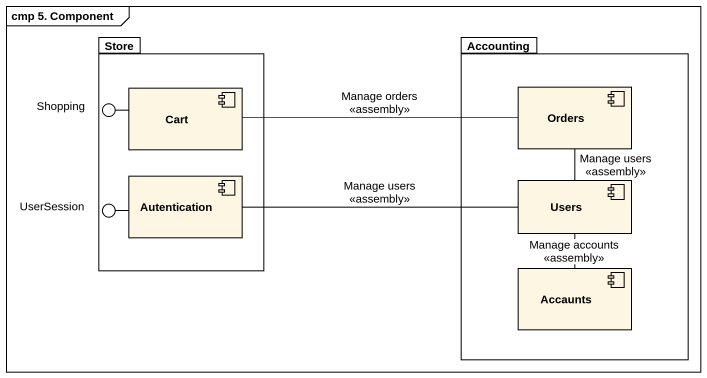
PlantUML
@startuml
mainframe cmp 5. Component
package Store {
  component Cart
  component Autentication
}
package Accounting {
  component Orders
  component Users
  component Accaunts
}
() Shopping
() UserSession
Cart -left- Shopping
Autentication -left- UserSession
Cart -right- Orders : Manage orders\n<<assembly>>
Orders -- Users : Manage users\n<<assembly>>
Autentication -right- Users : Manage users\n<<assembly>>
Users -- Accaunts : Manage accounts\n<<assembly>>
@enduml
